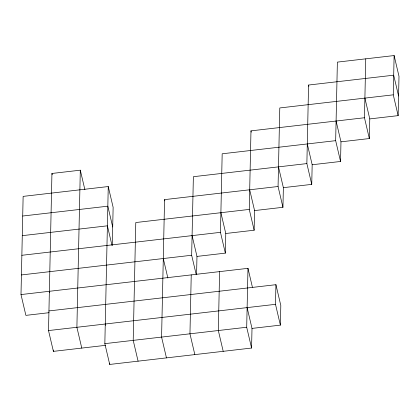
<?xml version="1.0" encoding="UTF-8"?>
<svg xmlns="http://www.w3.org/2000/svg" width="420" height="420" viewBox="0 0 420 420"><rect width="100%" height="100%" fill="white"/><g stroke="black" fill="none" stroke-linecap="round" stroke-linejoin="round"><path stroke-width="0.63" d="M49.093 312.69L25.877 315.373L21 294.572L23.137 196.382L108.255 186.543L113.132 207.344L112.308 245.311M105.625 345.329L53.398 351.367L48.515 330.572L51.938 173.465L80.309 170.184L84.892 189.725M53.398 351.367L53.424 350.06M80.309 170.184L76.892 327.29L81.769 348.086M247.128 307.608L252.005 328.409L251.575 348.044L109.715 364.445L104.837 343.649L108.255 186.543M109.715 364.445L109.741 363.137M196.571 274.743L196.97 256.415L225.341 253.134L225.771 233.499L254.142 230.218L254.572 210.583L282.944 207.302L283.369 187.661L311.745 184.38L312.17 164.745L340.546 161.464L335.664 140.663L337.376 62.113L394.123 55.556L393.267 94.831L279.778 107.951L278.066 186.501L164.572 199.621L161.579 337.087L166.457 357.887M191.237 274.895L189.956 333.806L194.833 354.606M196.098 274.166L191.662 255.255L193.373 176.704L306.868 163.585L308.574 85.034L393.692 75.191L398.575 95.991M219.608 271.614L218.327 330.53L223.204 351.325M225.341 253.134L220.463 232.339L222.175 153.788L335.664 140.663M251.575 348.044L246.697 327.248L247.984 268.333L21 294.572M254.142 230.218L249.265 209.417L250.976 130.867L364.466 117.747L365.747 58.837M252.005 328.409L280.376 325.127L275.499 304.327L275.924 284.692L48.946 310.931M280.376 325.127L280.807 305.492L275.924 284.692M340.546 161.464L340.972 141.829L336.094 121.028M340.972 141.829L369.343 138.547L369.773 118.907L364.896 98.112M369.773 118.907L398.144 115.631L399 76.351L394.123 55.556M22.712 216.022L107.83 206.183L112.707 226.978M22.281 235.662L107.399 225.818L111.983 245.359M249.265 209.417L135.776 222.542L133.208 340.368L138.085 361.163M21.856 255.297L220.463 232.339M21.425 274.937L191.662 255.255M48.515 330.572L275.499 304.327M104.837 343.649L246.697 327.248M393.267 94.831L398.144 115.631M364.466 117.747L369.343 138.547M308.574 85.034L308.873 86.294M307.293 143.945L312.17 164.745M306.868 163.585L311.745 184.38M278.492 166.866L283.369 187.661M278.066 186.501L282.944 207.302M250.976 130.867L251.27 132.127M249.69 189.782L254.572 210.583M247.984 268.333L252.415 287.243M220.894 212.698L225.771 233.499M192.092 235.62L196.97 256.415M164.572 199.621L164.871 200.881M163.291 258.536L167.874 278.072M105.263 324.009L105.556 325.269M51.938 173.465L52.232 174.725M49.371 291.291L49.67 292.556"/></g></svg>
